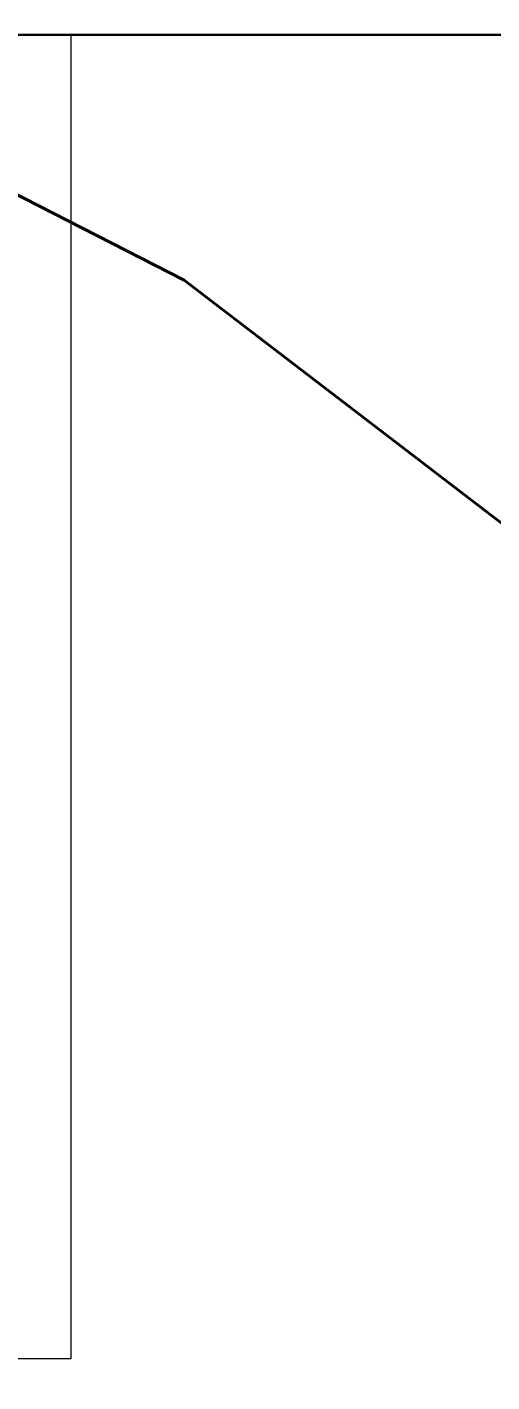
# Model space of a CAD drawing. Header units: inches. Extents: x -234 to 3525, y 0 to 2715.
# Drawn here: x 516.96 to 525.39, y 1133.58 to 1158.14 of the extents above; entities that cross this region are included whole.
import ezdxf
from ezdxf.enums import TextEntityAlignment as Align

# ---------------------------------------------------------------- set-up
doc = ezdxf.new("R2010")
doc.units = ezdxf.units.IN
doc.header["$LTSCALE"] = 10
doc.header["$MEASUREMENT"] = 0
for name, color, linetype in [('A-IDEN-VNUM', 4, 'CONTINUOUS'), ('A-WALL', 5, 'CONTINUOUS'), ('AREA-ASSIGN', 7, 'CONTINUOUS')]:
    doc.layers.add(name, color=color, linetype=linetype)
doc.layers.add('P-SANR-FIXT', color=2, linetype='CONTINUOUS', lineweight=13)
doc.styles.add('ROOMVNUMBER', font='simplex.shx', dxfattribs={"width": 0.85})

msp = doc.modelspace()

# ---------------------------------------------------------------- linework, layer by layer
at = {"layer": 'A-WALL'}
msp.add_line((444, 1158), (636, 1158), dxfattribs=at)
at = {"layer": 'AREA-ASSIGN'}
msp.add_lwpolyline([(528, 1082), (528, 1094), (636, 1094), (636, 1158), (444, 1158), (444, 1082), (446, 1082), (449, 1082), (485, 1082), (487, 1082), (489, 1082), (523, 1082), (525, 1082)], close=True, dxfattribs=at)
at = {"layer": 'P-SANR-FIXT'}
for p, q in [((517.75, 1158), (517.75, 1134)), ((517.75, 1134), (493.75, 1134))]:
    msp.add_line(p, q, dxfattribs=at)

# ---------------------------------------------------------------- texts
at = {"layer": 'A-IDEN-VNUM', "style": 'ROOMVNUMBER', "width": 0.85}
msp.add_text('212', height=31.5, rotation=90, dxfattribs=at).set_placement((519.055, 1127.161), align=Align.MIDDLE_CENTER)

doc.saveas('drawing.dxf')
